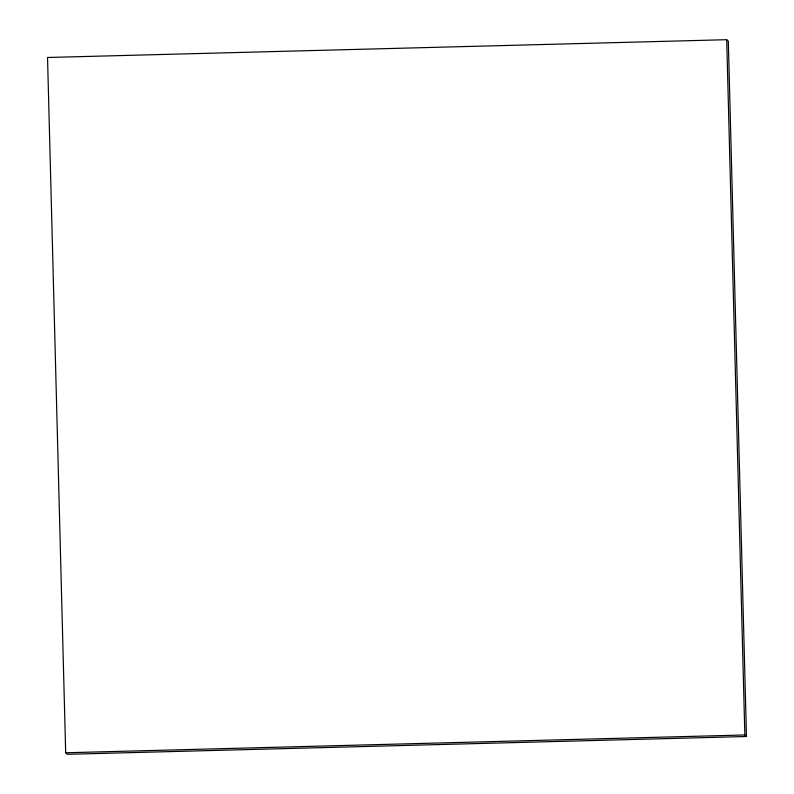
<?xml version="1.0" encoding="UTF-8"?>
<svg xmlns="http://www.w3.org/2000/svg" width="794" height="794" viewBox="0 0 794 794"><rect width="100%" height="100%" fill="white"/><g stroke="black" fill="none" stroke-linecap="round" stroke-linejoin="round"><path stroke-width="1.19" d="M726.699 39.7L47.531 57.486L65.684 752.762L67.301 754.3L746.469 736.514L728.316 41.238L726.699 39.7L744.851 734.976L746.469 736.514M65.684 752.762L744.851 734.976"/></g></svg>
